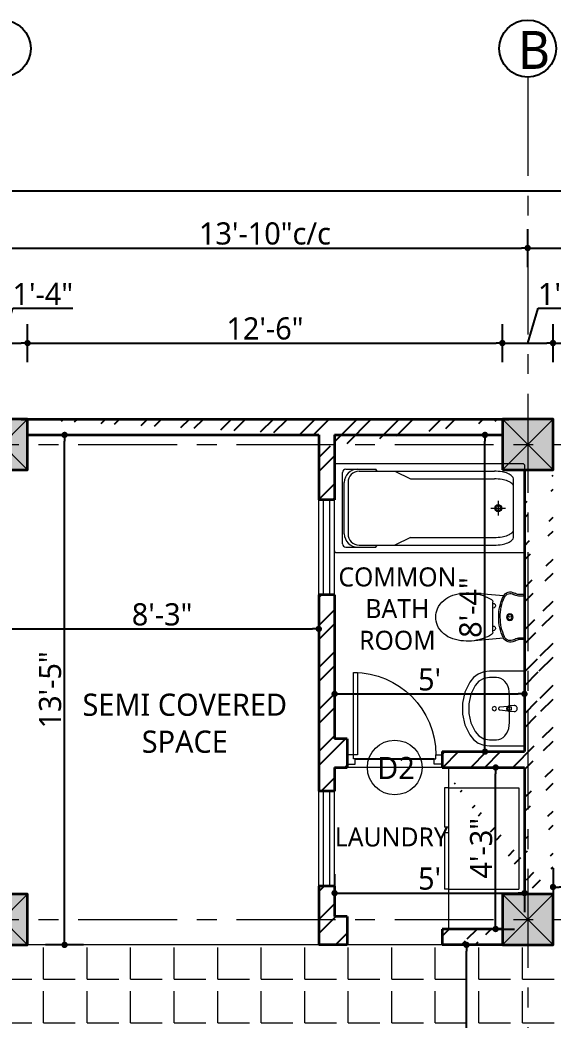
# Model space of a CAD drawing. Header units: inches. Extents: x 17146 to 31738, y -8920 to -2452.
# Drawn here: x 28092.9 to 28261.3, y -5211.2 to -4895.5 of the extents above; entities that cross this region are included whole.
import ezdxf

# ---------------------------------------------------------------- set-up
doc = ezdxf.new("R2010")
doc.units = ezdxf.units.IN
doc.header["$LTSCALE"] = 25
doc.header["$MEASUREMENT"] = 0
doc.header["$PDMODE"] = 3
doc.linetypes.add('CENTER', pattern=[2, 1.25, -0.25, 0.25, -0.25])
doc.linetypes.add('DASHDOT', pattern=[25.4, 12.7, -6.35, 0, -6.35])
doc.layers.get('Defpoints').update_dxf_attribs({"color": 251})
for name, color, linetype in [('A-HATCH', 7, 'Continuous'), ('Text-external', 7, 'Continuous'), ('Text-internal', 7, 'Continuous')]:
    doc.layers.add(name, color=color, linetype=linetype)
for name, color, linetype, lineweight in [('Center line', 252, 'CENTER', 20), ('Column', 130, 'Continuous', 35), ('Dim-external', 151, 'Continuous', 9), ('Dim-internal', 150, 'Continuous', 9), ('Door-window', 40, 'Continuous', 15), ('Furniture', 125, 'Continuous', 20), ('Hatch', 253, 'Continuous', 13), ('sill', 30, 'Continuous', 20), ('text window', 212, 'Continuous', 20), ('Wall-Section', 6, 'Continuous', 35)]:
    doc.layers.add(name, color=color, linetype=linetype, lineweight=lineweight)
doc.styles.add('caption 1in-8ft', font='trebuc.ttf', dxfattribs={"height": 12})
doc.styles.add('int text 1in-8ft', font='trebuc.ttf', dxfattribs={"height": 7})
doc.dimstyles.new('dim 1in-8ft', dxfattribs={"dimtxt": 7, "dimasz": 2, "dimexe": 6, "dimexo": 6, "dimgap": 1, "dimtad": 1, "dimdec": 0, "dimzin": 0, "dimdsep": 46, "dimlunit": 4, "dimtxsty": 'int text 1in-8ft', "dimblk": 'DOT', "dimcen": 4, "dimdle": 6, "dimclrt": 7, "dimadec": 0, "dimazin": 0, "dimtfac": 1, "dimtdec": 0, "dimtofl": 0, "dimtmove": 0, "dimatfit": 3, "dimfxl": 6, "dimfxlon": 1, "dimtolj": 1, "dimtzin": 0, "dimarcsym": 0})
doc.dimstyles.new('dim 1in-8ft c-c', dxfattribs={"dimtxt": 7, "dimasz": 2, "dimexe": 6, "dimexo": 6, "dimgap": 1, "dimtad": 1, "dimdec": 0, "dimzin": 0, "dimdsep": 46, "dimlunit": 4, "dimtxsty": 'int text 1in-8ft', "dimblk": 'DOT', "dimcen": 4, "dimdle": 6, "dimclrt": 7, "dimadec": 0, "dimazin": 0, "dimtfac": 1, "dimtdec": 0, "dimtofl": 0, "dimtmove": 0, "dimatfit": 3, "dimfxl": 6, "dimfxlon": 1, "dimtolj": 1, "dimtzin": 0, "dimarcsym": 0})
pattern_1 = [(45, (21802.997, -5239.595), (-6.629126, 6.629126), []), (45, (21807.416, -5239.595), (-6.629126, 6.629126), [])]

# ---------------------------------------------------------------- blocks, each defined once
blk = doc.blocks.new('36 REFRIG.')
for p, q in [((-180, -250), (-180, 0)), ((-180, 0), (180, 0)), ((180, -250), (180, 0)), ((-180, -250), (180, -250)), ((-180, -250), (-180, -265)), ((-180, -265), (-40, -265)), ((-40, -250), (-40, -265)), ((-20, -250), (-20, -265)), ((-20, -265), (180, -265)), ((180, -250), (180, -265))]:
    blk.add_line(p, q)
blk = doc.blocks.new('*U56')
at = {"lineweight": 20}
for points in [[(0, -1.5), (0, 1.5), (2.5, 1.5), (2.5, -0.25), (2, -0.25), (2, -1.5)], [(30, -1.5), (30, 1.5), (27.5, 1.5), (27.5, -0.25), (28, -0.25), (28, -1.5)], [(2, -1.5), (2, -27.5), (3.25, -27.47), (3.25, -1.5)]]:
    blk.add_lwpolyline(points, close=True, dxfattribs=at)
at = {"lineweight": 13}
blk.add_arc((2, -1.5), 26, 270, 0, dxfattribs=at)
at = {"layer": 'Defpoints'}
blk.add_line((2.5, -0.25), (27.5, -0.25), dxfattribs=at)
blk = doc.blocks.new('Sanitary_Commode')
for p, q in [((-7.57, 0), (7.57, 0)), ((-7.48, 0), (-7.48, -2.09)), ((7.48, 0), (7.48, -2.12)), ((-8.04, -0.47), (-8.04, -2.09)), ((8.04, -0.47), (8.04, -2.12)), ((-7.5, -7.54), (-8.46, -17.96)), ((7.53, -7.54), (8.4, -17.49)), ((-5.44, -11.32), (5.47, -11.32))]:
    blk.add_line(p, q)
for centre, radius in [((0.01, -5.24), 1.18), ((0.01, -5.25), 0.847)]:
    blk.add_circle(centre, radius)
for centre, radius, start, end in [((-7.57, -0.47), 0.472, 90, 180), ((7.57, -0.47), 0.472, 0, 90), ((-11.13, -1.9), 3.09, 326.5687, 356.4698), ((-11.12, -1.91), 3.64, 326.6608, 357.0885), ((11.46, -1.75), 4, 185.3426, 212.6411), ((11.51, -1.73), 3.49, 186.5142, 212.5699), ((-6.16, -5.08), 2.81, 148.3639, 245.1822), ((-6.16, -5.08), 2.25, 148.6278, 245.6358), ((-0.29, 7.25), 15.9, 244.6553, 270.7849), ((0.31, 7.2), 15.86, 268.6912, 295.4038), ((0.78, -5.22), 0.758, 114.8358, 249.215), ((6.18, -5.08), 2.25, 294.3642, 31.4264), ((6.18, -5.08), 2.81, 294.8178, 31.6361), ((-0.29, 7.25), 16.46, 244.6528, 270.785), ((-4.03, -11.23), 0.846, 353.7591, 186.2409), ((0.31, 7.2), 16.42, 268.6912, 295.4038), ((4.05, -11.23), 0.846, 353.7591, 186.2409), ((10.49, -21.25), 19.23, 150.5907, 170.1667), ((-5.44, -12.27), 0.945, 90, 150.5907), ((5.47, -12.27), 0.945, 29.4093, 90), ((-10.46, -21.25), 19.23, 9.8333, 29.4093), ((8.39, -20.24), 17, 172.2958, 198.3397), ((-8.36, -20.24), 17, 341.6603, 7.7042), ((0.9, -22.91), 9.06, 197.2571, 244.8678), ((-0.87, -22.91), 9.06, 295.1322, 342.7429), ((-0.29, -24.99), 6.67, 246.5257, 272.5629), ((0.31, -24.94), 6.72, 267.4456, 293.3882)]:
    blk.add_arc(centre, radius, start, end)
blk = doc.blocks.new('bt')
at = {"color": 0}
for p, q in [((-1630, -319), (-1630, 319)), ((-1600, 349), (-1330, 349)), ((-1480, 330), (-270, 330)), ((-1320, 330), (-1330, 349)), ((-1160, 330), (-1020, 262)), ((-1613, -229), (-1613, 229)), ((-1580, 230), (-1580, -230)), ((-1020, 262), (-270, 262)), ((-100, -262), (-100, 262)), ((-1020, -262), (-1160, -330)), ((-1020, -262), (-270, -262)), ((-1600, -349), (-1330, -349)), ((-1480, -330), (-270, -330)), ((-1330, -349), (-1320, -330))]:
    blk.add_line(p, q, dxfattribs=at)
at = {"color": 0, "linetype": 'DASHDOT'}
for p, q in [((-300, 0), (-170, 0)), ((-235, 65), (-235, -65))]:
    blk.add_line(p, q, dxfattribs=at)
at = {"color": 0}
blk.add_lwpolyline([(-1680, -400, -0.414214), (-1700, -380), (-1700, 380, -0.414214), (-1680, 400), (-20, 400, -0.414214), (0, 380), (0, -380, -0.414214), (-20, -400)], format="xyb", close=True, dxfattribs=at)
for radius in [31.294, 21.294]:
    blk.add_circle((-235, 0), radius, dxfattribs=at)
for centre, radius, start, end in [((-1600, 319), 30, 90, 180), ((-1493, 229), 120, 90, 180), ((-1480, 230), 100, 90, 180), ((-270, -94.074), 424.074, 80.592388, 90), ((-240.687, 82.846), 244.743, 68.198591, 80.592388), ((-196.327, 193.747), 125.298, 46.000099, 68.198591), ((-130.415, 262), 30.415, 0, 46.000099), ((-270, -162.074), 424.074, 80.592388, 90), ((-240.687, 14.846), 244.743, 68.198591, 80.592388), ((-196.327, 125.747), 125.298, 53.421211, 68.198591), ((-142.555, 186.304), 45.184, 19.644745, 62.452929), ((-1493, -229), 120, 180, 270), ((-1480, -230), 100, 180, 270), ((-270, 162.074), 424.074, 270, 279.407612), ((-240.687, -14.845), 244.743, 279.407612, 291.801409), ((-196.327, -125.746), 125.298, 291.801409, 306.578789), ((-142.555, -186.304), 45.184, 297.547071, 340.355255), ((-130.415, -262), 30.415, 313.999901, 0), ((-1600, -319), 30, 180, 270), ((-270, 94.074), 424.074, 270, 279.407612), ((-240.687, -82.845), 244.743, 279.407612, 291.801409), ((-196.327, -193.746), 125.298, 291.801409, 313.999901)]:
    blk.add_arc(centre, radius, start, end, dxfattribs=at)
blk = doc.blocks.new('PL_TAP_1')
at = {"linetype": 'ByBlock'}
for p, q in [((-0.9, 0.3), (-0.93, 0.16)), ((-0.84, 0.45), (-0.9, 0.3)), ((-0.75, 0.6), (-0.84, 0.45)), ((-0.63, 0.72), (-0.75, 0.6)), ((-0.49, 0.82), (-0.63, 0.72)), ((-0.34, 0.89), (-0.49, 0.82)), ((-0.17, 0.94), (-0.34, 0.89)), ((0, 0.96), (-0.17, 0.94)), ((0.17, 0.94), (0, 0.96)), ((0.34, 0.89), (0.17, 0.94)), ((0.49, 0.82), (0.34, 0.89)), ((0.63, 0.72), (0.49, 0.82)), ((0.75, 0.6), (0.63, 0.72)), ((0.84, 0.45), (0.75, 0.6)), ((0.9, 0.3), (0.84, 0.45)), ((0.93, 0.16), (0.9, 0.3)), ((-0.94, -0.03), (-0.83, -1.65)), ((-0.92, -0.34), (-0.92, -0.35)), ((-0.83, -1.65), (-0.8, -1.79)), ((-0.8, -1.79), (-0.76, -1.93)), ((-0.76, -1.93), (-0.68, -2.05)), ((-0.7, -2.03), (-0.44, -4.61)), ((-0.68, -2.05), (-0.59, -2.17)), ((-0.59, -2.17), (-0.48, -2.26)), ((-0.54, -1.57), (-0.54, -0.98)), ((-0.54, -0.98), (0.54, -0.98)), ((-0.53, -1.66), (-0.54, -1.57)), ((-0.5, -1.75), (-0.53, -1.66)), ((-0.46, -1.83), (-0.5, -1.75)), ((-0.48, -2.26), (-0.35, -2.33)), ((-0.41, -1.91), (-0.46, -1.83)), ((-0.34, -1.97), (-0.41, -1.91)), ((-0.35, -2.33), (-0.22, -2.38)), ((-0.27, -2.02), (-0.34, -1.97)), ((-0.18, -2.06), (-0.27, -2.02)), ((-0.22, -2.38), (-0.07, -2.41)), ((-0.09, -2.09), (-0.18, -2.06)), ((0, -2.09), (-0.09, -2.09)), ((-0.07, -2.41), (0.07, -2.41)), ((0.09, -2.09), (0, -2.09)), ((0.07, -2.41), (0.22, -2.38)), ((0.18, -2.06), (0.09, -2.09)), ((0.27, -2.02), (0.18, -2.06)), ((0.22, -2.38), (0.35, -2.33)), ((0.34, -1.97), (0.27, -2.02)), ((0.41, -1.91), (0.34, -1.97)), ((0.35, -2.33), (0.48, -2.26)), ((0.46, -1.83), (0.41, -1.91)), ((0.44, -4.61), (0.7, -2.03)), ((0.5, -1.75), (0.46, -1.83)), ((0.48, -2.26), (0.59, -2.17)), ((0.53, -1.66), (0.5, -1.75)), ((0.54, -1.57), (0.53, -1.66)), ((0.54, -0.98), (0.54, -1.57)), ((0.59, -2.17), (0.68, -2.05)), ((0.68, -2.05), (0.76, -1.93)), ((0.76, -1.93), (0.8, -1.79)), ((0.8, -1.79), (0.83, -1.65)), ((0.83, -1.65), (0.94, -0.03)), ((-0.44, -4.61), (-0.42, -4.69)), ((-0.42, -4.69), (-0.39, -4.76)), ((-0.39, -4.76), (-0.35, -4.83)), ((-0.35, -4.83), (-0.29, -4.89)), ((-0.29, -4.89), (-0.23, -4.93)), ((-0.23, -4.93), (-0.16, -4.97)), ((-0.16, -4.97), (-0.08, -4.99)), ((-0.08, -4.99), (0, -5)), ((0, -5), (0.08, -4.99)), ((0.08, -4.99), (0.16, -4.97)), ((0.16, -4.97), (0.23, -4.93)), ((0.23, -4.93), (0.29, -4.89)), ((0.29, -4.89), (0.35, -4.83)), ((0.35, -4.83), (0.39, -4.76)), ((0.39, -4.76), (0.42, -4.69)), ((0.42, -4.69), (0.44, -4.61))]:
    blk.add_line(p, q, dxfattribs=at)
for centre, start, end in [((-0.24, 0.02), 168.2055, 184.1181), ((0.24, 0.02), 355.8819, 11.7945)]:
    blk.add_arc(centre, 0.708, start, end, dxfattribs=at)
blk = doc.blocks.new('PL_BASIN_2')
at = {"linetype": 'Continuous'}
h = blk.add_hatch(dxfattribs=at)
h.set_pattern_fill('EMPTY_FILL', color=0, scale=39370078.74015749, style=0)
h.set_pattern_definition([(0, (1000000, 1000000), (0, 1000000), [1e-05, -1000000])])
h.paths.add_polyline_path([(-11.81, 0), (-11.81, -11.02), (-11.71, -12.27), (-11.39, -13.48), (-10.88, -14.62), (-10.18, -15.66), (-9.32, -16.56), (-8.32, -17.31), (-5.71, -18.61), (-2.9, -19.41), (0, -19.68), (2.9, -19.41), (5.71, -18.61), (8.32, -17.31), (9.32, -16.56), (10.18, -15.66), (10.88, -14.62), (11.39, -13.48), (11.71, -12.27), (11.81, -11.02), (11.81, 0)], flags=0)
at = {"color": 0, "linetype": 'ByBlock'}
for p, q in [((-11.81, 0), (-11.81, -11.02)), ((-10.63, 0), (-11.81, 0)), ((10.63, 0), (-10.63, 0)), ((11.81, 0), (10.63, 0)), ((11.81, -11.02), (11.81, 0)), ((-8.57, -6.2), (-9.12, -6.78)), ((-7.9, -5.7), (-8.57, -6.2)), ((-7.13, -5.29), (-7.9, -5.7)), ((-6.27, -4.99), (-7.13, -5.29)), ((-5.35, -4.81), (-6.27, -4.99)), ((-4.41, -4.74), (-5.35, -4.81)), ((4.41, -4.74), (-4.41, -4.74)), ((5.35, -4.81), (4.41, -4.74)), ((6.27, -4.99), (5.35, -4.81)), ((7.13, -5.29), (6.27, -4.99)), ((7.9, -5.7), (7.13, -5.29)), ((8.57, -6.2), (7.9, -5.7)), ((9.12, -6.78), (8.57, -6.2)), ((-9.76, -8.11), (-9.84, -8.82)), ((-9.84, -8.82), (-9.84, -11.02)), ((-9.52, -7.43), (-9.76, -8.11)), ((-9.12, -6.78), (-9.52, -7.43)), ((9.52, -7.43), (9.12, -6.78)), ((9.76, -8.11), (9.52, -7.43)), ((9.84, -8.82), (9.76, -8.11)), ((9.84, -11.02), (9.84, -8.82))]:
    blk.add_line(p, q, dxfattribs=at)
blk.add_lwpolyline([(0, -8.82), (-0.49, -9.02), (-0.69, -9.51), (-0.49, -10), (0, -10.2), (0.49, -10), (0.69, -9.51), (0.49, -9.02)], close=True, dxfattribs=at)
blk.add_lwpolyline([(0, -8.82), (-0.49, -9.02), (-0.69, -9.51), (-0.49, -10), (0, -10.2), (0.49, -10), (0.69, -9.51), (0.49, -9.02)], close=True, dxfattribs=at)
for points in [[(-11.81, -11.02), (-11.58, -12.88), (-10.88, -14.62), (-9.77, -16.13), (-8.32, -17.31)], [(-9.84, -11.02), (-9.54, -12.83), (-8.65, -14.42), (-7.28, -15.64)], [(7.28, -15.64), (8.65, -14.42), (9.54, -12.83), (9.84, -11.02)], [(8.32, -17.31), (9.77, -16.13), (10.88, -14.62), (11.58, -12.88), (11.81, -11.02)], [(-7.28, -15.64), (-4.52, -16.96), (-1.53, -17.63), (1.53, -17.63), (4.52, -16.96), (7.28, -15.64)], [(-8.32, -17.31), (-5.16, -18.81), (-1.75, -19.59), (1.75, -19.59), (5.16, -18.81), (8.32, -17.31)]]:
    blk.add_lwpolyline(points, dxfattribs=at)
blk.add_blockref('PL_TAP_1', (0, -3.23), dxfattribs=at)
blk = doc.blocks.new('grid')
at = {"layer": 'Center line'}
for p, q in [((167, 115), (167, -402.29)), ((-175, -1), (774, -1)), ((-175, -151), (774, -151))]:
    blk.add_line(p, q, dxfattribs=at)
at = {"layer": 'Text-external'}
for centre in [(1, 124), (167, 124)]:
    blk.add_circle(centre, 9, dxfattribs=at)
at = {"layer": 'Text-external', "insert": (163.92, 129.57), "char_height": 12, "width": 130.1671, "attachment_point": 1, "style": 'caption 1in-8ft'}
blk.add_mtext('B', dxfattribs=at)
blk = doc.blocks.new('_Dot')
at = {"color": 0, "linetype": 'ByBlock', "lineweight": -2}
blk.add_line((-0.5, 0), (-1, 0), dxfattribs=at)
at = {"color": 0, "linetype": 'ByBlock', "const_width": 0.5}
blk.add_lwpolyline([(-0.25, 0, 1), (0.25, 0, 1)], format="xyb", close=True, dxfattribs=at)
blk = doc.blocks.new('*D319')
at = {"layer": 'Defpoints', "color": 0, "transparency": 16777216}
for p in [(28095.29, -4997.48), (28079.29, -5021.48), (28095.29, -5021.48)]:
    blk.add_point(p, dxfattribs=at)
at = {"layer": 'Dim-external', "color": 0, "lineweight": -2, "transparency": 16777216}
for p, q in [((28087.29, -4997.48), (28090.59, -4986.48)), ((28090.59, -4986.48), (28109.62, -4986.48)), ((28079.29, -5003.48), (28079.29, -4991.48)), ((28095.29, -5003.48), (28095.29, -4991.48)), ((28081.29, -4997.48), (28093.29, -4997.48))]:
    blk.add_line(p, q, dxfattribs=at)
at = {"layer": 'Dim-external', "color": 0, "lineweight": -2, "transparency": 16777216, "xscale": 2, "yscale": 2, "zscale": 2, "rotation": 180}
blk.add_blockref('_Dot', (28079.29, -4997.48), dxfattribs=at)
at = {"layer": 'Dim-external', "color": 0, "lineweight": -2, "transparency": 16777216, "xscale": 2, "yscale": 2, "zscale": 2}
blk.add_blockref('_Dot', (28095.29, -4997.48), dxfattribs=at)
at = {"layer": 'Dim-external', "color": 7, "transparency": 16777216, "insert": (28100.11, -4981.98), "char_height": 7, "attachment_point": 5, "style": 'int text 1in-8ft'}
blk.add_mtext('\\A1;1\'-4"', dxfattribs=at)
blk = doc.blocks.new('*D320')
at = {"layer": 'Defpoints', "color": 0, "transparency": 16777216}
for p in [(28245.29, -4997.48), (28095.29, -5021.48), (28245.29, -5021.48)]:
    blk.add_point(p, dxfattribs=at)
at = {"layer": 'Dim-external', "color": 0, "lineweight": -2, "transparency": 16777216}
for p, q in [((28095.29, -5003.48), (28095.29, -4991.48)), ((28245.29, -5003.48), (28245.29, -4991.48)), ((28097.29, -4997.48), (28243.29, -4997.48))]:
    blk.add_line(p, q, dxfattribs=at)
at = {"layer": 'Dim-external', "color": 0, "lineweight": -2, "transparency": 16777216, "xscale": 2, "yscale": 2, "zscale": 2, "rotation": 180}
blk.add_blockref('_Dot', (28095.29, -4997.48), dxfattribs=at)
at = {"layer": 'Dim-external', "color": 0, "lineweight": -2, "transparency": 16777216, "xscale": 2, "yscale": 2, "zscale": 2}
blk.add_blockref('_Dot', (28245.29, -4997.48), dxfattribs=at)
at = {"layer": 'Dim-external', "color": 7, "transparency": 16777216, "insert": (28170.29, -4992.91), "char_height": 7, "attachment_point": 5, "style": 'int text 1in-8ft'}
blk.add_mtext('\\A1;12\'-6"', dxfattribs=at)
blk = doc.blocks.new('*D321')
at = {"layer": 'Defpoints', "color": 0, "transparency": 16777216}
for p in [(28261.29, -4997.48), (28245.29, -5021.48), (28261.29, -5021.48)]:
    blk.add_point(p, dxfattribs=at)
at = {"layer": 'Dim-external', "color": 0, "lineweight": -2, "transparency": 16777216}
for p, q in [((28253.29, -4997.48), (28256.59, -4986.48)), ((28256.59, -4986.48), (28275.62, -4986.48)), ((28245.29, -5003.48), (28245.29, -4991.48)), ((28261.29, -5003.48), (28261.29, -4991.48)), ((28247.29, -4997.48), (28259.29, -4997.48))]:
    blk.add_line(p, q, dxfattribs=at)
at = {"layer": 'Dim-external', "color": 0, "lineweight": -2, "transparency": 16777216, "xscale": 2, "yscale": 2, "zscale": 2, "rotation": 180}
blk.add_blockref('_Dot', (28245.29, -4997.48), dxfattribs=at)
at = {"layer": 'Dim-external', "color": 0, "lineweight": -2, "transparency": 16777216, "xscale": 2, "yscale": 2, "zscale": 2}
blk.add_blockref('_Dot', (28261.29, -4997.48), dxfattribs=at)
at = {"layer": 'Dim-external', "color": 7, "transparency": 16777216, "insert": (28266.11, -4981.98), "char_height": 7, "attachment_point": 5, "style": 'int text 1in-8ft'}
blk.add_mtext('\\A1;1\'-4"', dxfattribs=at)
blk = doc.blocks.new('*D322')
at = {"layer": 'Defpoints', "color": 0, "transparency": 16777216}
for p in [(28418.29, -4997.48), (28261.29, -5021.48), (28418.29, -5021.48)]:
    blk.add_point(p, dxfattribs=at)
at = {"layer": 'Dim-external', "color": 0, "lineweight": -2, "transparency": 16777216}
for p, q in [((28261.29, -5003.48), (28261.29, -4991.48)), ((28418.29, -5003.48), (28418.29, -4991.48)), ((28263.29, -4997.48), (28416.29, -4997.48))]:
    blk.add_line(p, q, dxfattribs=at)
at = {"layer": 'Dim-external', "color": 0, "lineweight": -2, "transparency": 16777216, "xscale": 2, "yscale": 2, "zscale": 2, "rotation": 180}
blk.add_blockref('_Dot', (28261.29, -4997.48), dxfattribs=at)
at = {"layer": 'Dim-external', "color": 0, "lineweight": -2, "transparency": 16777216, "xscale": 2, "yscale": 2, "zscale": 2}
blk.add_blockref('_Dot', (28418.29, -4997.48), dxfattribs=at)
at = {"layer": 'Dim-external', "color": 7, "transparency": 16777216, "insert": (28339.79, -4992.92), "char_height": 7, "attachment_point": 5, "style": 'int text 1in-8ft'}
blk.add_mtext('\\A1;13\'-1"', dxfattribs=at)
blk = doc.blocks.new('*D327')
at = {"layer": 'Defpoints', "color": 0, "transparency": 16777216}
for p in [(28253.29, -4967.48), (28087.29, -5021.48), (28253.29, -5021.48)]:
    blk.add_point(p, dxfattribs=at)
at = {"layer": 'Dim-external', "color": 0, "lineweight": -2, "transparency": 16777216}
for p, q in [((28087.29, -4973.48), (28087.29, -4961.48)), ((28253.29, -4973.48), (28253.29, -4961.48)), ((28089.29, -4967.48), (28251.29, -4967.48))]:
    blk.add_line(p, q, dxfattribs=at)
at = {"layer": 'Dim-external', "color": 0, "lineweight": -2, "transparency": 16777216, "xscale": 2, "yscale": 2, "zscale": 2, "rotation": 180}
blk.add_blockref('_Dot', (28087.29, -4967.48), dxfattribs=at)
at = {"layer": 'Dim-external', "color": 0, "lineweight": -2, "transparency": 16777216, "xscale": 2, "yscale": 2, "zscale": 2}
blk.add_blockref('_Dot', (28253.29, -4967.48), dxfattribs=at)
at = {"layer": 'Dim-external', "color": 7, "transparency": 16777216, "insert": (28170.29, -4962.92), "char_height": 7, "attachment_point": 5, "style": 'int text 1in-8ft'}
blk.add_mtext('\\A1;13\'-10"c/c', dxfattribs=at)
blk = doc.blocks.new('*D328')
at = {"layer": 'Defpoints', "color": 0, "transparency": 16777216}
for p in [(28426.29, -4967.48), (28253.29, -5029.48), (28426.29, -5029.48)]:
    blk.add_point(p, dxfattribs=at)
at = {"layer": 'Dim-external', "color": 0, "lineweight": -2, "transparency": 16777216}
for p, q in [((28253.29, -4973.48), (28253.29, -4961.48)), ((28426.29, -4973.48), (28426.29, -4961.48)), ((28255.29, -4967.48), (28424.29, -4967.48))]:
    blk.add_line(p, q, dxfattribs=at)
at = {"layer": 'Dim-external', "color": 0, "lineweight": -2, "transparency": 16777216, "xscale": 2, "yscale": 2, "zscale": 2, "rotation": 180}
blk.add_blockref('_Dot', (28253.29, -4967.48), dxfattribs=at)
at = {"layer": 'Dim-external', "color": 0, "lineweight": -2, "transparency": 16777216, "xscale": 2, "yscale": 2, "zscale": 2}
blk.add_blockref('_Dot', (28426.29, -4967.48), dxfattribs=at)
at = {"layer": 'Dim-external', "color": 7, "transparency": 16777216, "insert": (28339.79, -4962.93), "char_height": 7, "attachment_point": 5, "style": 'int text 1in-8ft'}
blk.add_mtext('\\A1;14\'-5"c/c', dxfattribs=at)
blk = doc.blocks.new('*D330')
at = {"layer": 'Defpoints', "color": 0, "transparency": 16777216}
for p in [(28016.29, -4949.48), (28016.29, -5021.48), (28663.29, -5021.48)]:
    blk.add_point(p, dxfattribs=at)
at = {"layer": 'Dim-external', "color": 0, "lineweight": -2, "transparency": 16777216}
for p, q in [((28016.29, -4955.48), (28016.29, -4943.48)), ((28663.29, -4955.48), (28663.29, -4943.48)), ((28661.29, -4949.48), (28018.29, -4949.48))]:
    blk.add_line(p, q, dxfattribs=at)
at = {"layer": 'Dim-external', "color": 0, "lineweight": -2, "transparency": 16777216, "xscale": 2, "yscale": 2, "zscale": 2, "rotation": 180}
blk.add_blockref('_Dot', (28016.29, -4949.48), dxfattribs=at)
at = {"layer": 'Dim-external', "color": 0, "lineweight": -2, "transparency": 16777216, "xscale": 2, "yscale": 2, "zscale": 2}
blk.add_blockref('_Dot', (28663.29, -4949.48), dxfattribs=at)
at = {"layer": 'Dim-external', "color": 7, "transparency": 16777216, "insert": (28339.79, -4944.92), "char_height": 7, "attachment_point": 5, "style": 'int text 1in-8ft'}
blk.add_mtext('\\A1;53\'-11"', dxfattribs=at)
blk = doc.blocks.new('*D304')
at = {"layer": 'Defpoints', "color": 0, "transparency": 16777216}
for p in [(28247.29, -5171.48), (27995.29, -5187.48), (28079.29, -5187.48)]:
    blk.add_point(p, dxfattribs=at)
at = {"layer": 'Dim-external', "color": 0, "lineweight": -2, "transparency": 16777216}
for p, q in [((27984.29, -5176.18), (27984.29, -5157.15)), ((28001.29, -5171.48), (27989.29, -5171.48)), ((27995.29, -5173.48), (27995.29, -5185.48)), ((27995.29, -5179.48), (27984.29, -5176.18)), ((28001.29, -5187.48), (27989.29, -5187.48))]:
    blk.add_line(p, q, dxfattribs=at)
at = {"layer": 'Dim-external', "color": 0, "lineweight": -2, "transparency": 16777216, "xscale": 2, "yscale": 2, "zscale": 2}
for p, rotation in [((27995.29, -5171.48), 90), ((27995.29, -5187.48), 270)]:
    blk.add_blockref('_Dot', p, dxfattribs=dict(at, rotation=rotation))
at = {"layer": 'Dim-external', "color": 7, "transparency": 16777216, "insert": (27979.79, -5166.66), "char_height": 7, "attachment_point": 5, "rotation": 90, "style": 'int text 1in-8ft'}
blk.add_mtext('\\A1;1\'-4"', dxfattribs=at)
blk = doc.blocks.new('*D464')
at = {"layer": 'Defpoints', "color": 0, "transparency": 16777216}
for p in [(28088.29, -5035.48), (28187.29, -5035.48), (28187.29, -5087.73)]:
    blk.add_point(p, dxfattribs=at)
at = {"layer": 'Dim-internal', "color": 0, "lineweight": -2, "transparency": 16777216}
for p, q in [((28088.29, -5081.73), (28088.29, -5093.73)), ((28187.29, -5081.73), (28187.29, -5093.73)), ((28090.29, -5087.73), (28185.29, -5087.73))]:
    blk.add_line(p, q, dxfattribs=at)
at = {"layer": 'Dim-internal', "color": 0, "lineweight": -2, "transparency": 16777216, "xscale": 2, "yscale": 2, "zscale": 2, "rotation": 180}
blk.add_blockref('_Dot', (28088.29, -5087.73), dxfattribs=at)
at = {"layer": 'Dim-internal', "color": 0, "lineweight": -2, "transparency": 16777216, "xscale": 2, "yscale": 2, "zscale": 2}
blk.add_blockref('_Dot', (28187.29, -5087.73), dxfattribs=at)
at = {"layer": 'Dim-internal', "color": 7, "transparency": 16777216, "insert": (28137.79, -5083.17), "char_height": 7, "attachment_point": 5, "style": 'int text 1in-8ft'}
blk.add_mtext('\\A1;8\'-3"', dxfattribs=at)
blk = doc.blocks.new('*D465')
at = {"layer": 'Defpoints', "color": 0, "transparency": 16777216}
for p in [(28106.98, -5026.48), (28187.29, -5026.48), (28187.29, -5187.48)]:
    blk.add_point(p, dxfattribs=at)
at = {"layer": 'Dim-internal', "color": 0, "lineweight": -2, "transparency": 16777216}
for p, q in [((28112.98, -5026.48), (28100.98, -5026.48)), ((28106.98, -5185.48), (28106.98, -5028.48)), ((28112.98, -5187.48), (28100.98, -5187.48))]:
    blk.add_line(p, q, dxfattribs=at)
at = {"layer": 'Dim-internal', "color": 0, "lineweight": -2, "transparency": 16777216, "xscale": 2, "yscale": 2, "zscale": 2}
for p, rotation in [((28106.98, -5026.48), 90), ((28106.98, -5187.48), 270)]:
    blk.add_blockref('_Dot', p, dxfattribs=dict(at, rotation=rotation))
at = {"layer": 'Dim-internal', "color": 7, "transparency": 16777216, "insert": (28102.42, -5106.98), "char_height": 7, "attachment_point": 5, "rotation": 90, "style": 'int text 1in-8ft'}
blk.add_mtext('\\A1;13\'-5"', dxfattribs=at)
blk = doc.blocks.new('*D466')
at = {"layer": 'Defpoints', "color": 0, "transparency": 16777216}
for p in [(28192.29, -5076.98), (28252.29, -5076.98), (28252.29, -5108.25)]:
    blk.add_point(p, dxfattribs=at)
at = {"layer": 'Dim-internal', "color": 0, "lineweight": -2, "transparency": 16777216}
for p, q in [((28192.29, -5102.25), (28192.29, -5114.25)), ((28252.29, -5102.25), (28252.29, -5114.25)), ((28194.29, -5108.25), (28250.29, -5108.25))]:
    blk.add_line(p, q, dxfattribs=at)
at = {"layer": 'Dim-internal', "color": 0, "lineweight": -2, "transparency": 16777216, "xscale": 2, "yscale": 2, "zscale": 2, "rotation": 180}
blk.add_blockref('_Dot', (28192.29, -5108.25), dxfattribs=at)
at = {"layer": 'Dim-internal', "color": 0, "lineweight": -2, "transparency": 16777216, "xscale": 2, "yscale": 2, "zscale": 2}
blk.add_blockref('_Dot', (28252.29, -5108.25), dxfattribs=at)
at = {"layer": 'Dim-internal', "color": 7, "transparency": 16777216, "insert": (28222.29, -5103.7), "char_height": 7, "attachment_point": 5, "style": 'int text 1in-8ft'}
blk.add_mtext("\\A1;5'", dxfattribs=at)
blk = doc.blocks.new('*D467')
at = {"layer": 'Defpoints', "color": 0, "transparency": 16777216}
for p in [(28239.29, -5026.48), (28239.8, -5026.48), (28239.29, -5126.48)]:
    blk.add_point(p, dxfattribs=at)
at = {"layer": 'Dim-internal', "color": 0, "lineweight": -2, "transparency": 16777216}
for p, q in [((28239.8, -5026.48), (28245.8, -5026.48)), ((28239.8, -5124.48), (28239.8, -5028.48)), ((28239.8, -5126.48), (28245.8, -5126.48))]:
    blk.add_line(p, q, dxfattribs=at)
at = {"layer": 'Dim-internal', "color": 0, "lineweight": -2, "transparency": 16777216, "xscale": 2, "yscale": 2, "zscale": 2}
for p, rotation in [((28239.8, -5026.48), 90), ((28239.8, -5126.48), 270)]:
    blk.add_blockref('_Dot', p, dxfattribs=dict(at, rotation=rotation))
at = {"layer": 'Dim-internal', "color": 7, "transparency": 16777216, "insert": (28235.24, -5080.98), "char_height": 7, "attachment_point": 5, "rotation": 90, "style": 'int text 1in-8ft'}
blk.add_mtext('\\A1;8\'-4"', dxfattribs=at)
blk = doc.blocks.new('*D468')
at = {"layer": 'Defpoints', "color": 0, "transparency": 16777216}
for p in [(28228.29, -5131.48), (28243.17, -5131.48), (28228.29, -5182.48)]:
    blk.add_point(p, dxfattribs=at)
at = {"layer": 'Dim-internal', "color": 0, "lineweight": -2, "transparency": 16777216}
for p, q in [((28237.17, -5131.48), (28249.17, -5131.48)), ((28243.17, -5180.48), (28243.17, -5133.48)), ((28237.17, -5182.48), (28249.17, -5182.48))]:
    blk.add_line(p, q, dxfattribs=at)
at = {"layer": 'Dim-internal', "color": 0, "lineweight": -2, "transparency": 16777216, "xscale": 2, "yscale": 2, "zscale": 2}
for p, rotation in [((28243.17, -5131.48), 90), ((28243.17, -5182.48), 270)]:
    blk.add_blockref('_Dot', p, dxfattribs=dict(at, rotation=rotation))
at = {"layer": 'Dim-internal', "color": 7, "transparency": 16777216, "insert": (28238.61, -5156.98), "char_height": 7, "attachment_point": 5, "rotation": 90, "style": 'int text 1in-8ft'}
blk.add_mtext('\\A1;4\'-3"', dxfattribs=at)
blk = doc.blocks.new('*D469')
at = {"layer": 'Defpoints', "color": 0, "transparency": 16777216}
for p in [(28192.29, -5131.48), (28252.29, -5131.48), (28252.29, -5171.14)]:
    blk.add_point(p, dxfattribs=at)
at = {"layer": 'Dim-internal', "color": 0, "lineweight": -2, "transparency": 16777216}
for p, q in [((28192.29, -5165.14), (28192.29, -5177.14)), ((28252.29, -5165.14), (28252.29, -5177.14)), ((28194.29, -5171.14), (28250.29, -5171.14))]:
    blk.add_line(p, q, dxfattribs=at)
at = {"layer": 'Dim-internal', "color": 0, "lineweight": -2, "transparency": 16777216, "xscale": 2, "yscale": 2, "zscale": 2, "rotation": 180}
blk.add_blockref('_Dot', (28192.29, -5171.14), dxfattribs=at)
at = {"layer": 'Dim-internal', "color": 0, "lineweight": -2, "transparency": 16777216, "xscale": 2, "yscale": 2, "zscale": 2}
blk.add_blockref('_Dot', (28252.29, -5171.14), dxfattribs=at)
at = {"layer": 'Dim-internal', "color": 7, "transparency": 16777216, "insert": (28222.29, -5166.59), "char_height": 7, "attachment_point": 5, "style": 'int text 1in-8ft'}
blk.add_mtext("\\A1;5'", dxfattribs=at)
blk = doc.blocks.new('*D471')
at = {"layer": 'Defpoints', "color": 0, "transparency": 16777216}
for p in [(28261.29, -5135.48), (28418.29, -5135.48), (28261.29, -5169.22)]:
    blk.add_point(p, dxfattribs=at)
at = {"layer": 'Dim-internal', "color": 0, "lineweight": -2, "transparency": 16777216}
for p, q in [((28261.29, -5163.22), (28261.29, -5175.22)), ((28418.29, -5163.22), (28418.29, -5175.22)), ((28416.29, -5169.22), (28263.29, -5169.22))]:
    blk.add_line(p, q, dxfattribs=at)
at = {"layer": 'Dim-internal', "color": 0, "lineweight": -2, "transparency": 16777216, "xscale": 2, "yscale": 2, "zscale": 2, "rotation": 180}
blk.add_blockref('_Dot', (28261.29, -5169.22), dxfattribs=at)
at = {"layer": 'Dim-internal', "color": 0, "lineweight": -2, "transparency": 16777216, "xscale": 2, "yscale": 2, "zscale": 2}
blk.add_blockref('_Dot', (28418.29, -5169.22), dxfattribs=at)
at = {"layer": 'Dim-internal', "color": 7, "transparency": 16777216, "insert": (28339.79, -5164.66), "char_height": 7, "attachment_point": 5, "style": 'int text 1in-8ft'}
blk.add_mtext('\\A1;13\'-1"', dxfattribs=at)
blk = doc.blocks.new('*D486')
at = {"layer": 'Defpoints', "color": 0, "transparency": 16777216}
for p in [(28233.96, -5187.48), (28245.29, -5187.48), (28245.29, -5316.67)]:
    blk.add_point(p, dxfattribs=at)
at = {"layer": 'Dim-internal', "color": 0, "lineweight": -2, "transparency": 16777216}
for p, q in [((28239.29, -5187.48), (28227.96, -5187.48)), ((28233.96, -5314.67), (28233.96, -5189.48)), ((28239.29, -5316.67), (28227.96, -5316.67))]:
    blk.add_line(p, q, dxfattribs=at)
at = {"layer": 'Dim-internal', "color": 0, "lineweight": -2, "transparency": 16777216, "xscale": 2, "yscale": 2, "zscale": 2}
for p, rotation in [((28233.96, -5187.48), 90), ((28233.96, -5316.67), 270)]:
    blk.add_blockref('_Dot', p, dxfattribs=dict(at, rotation=rotation))
at = {"layer": 'Dim-internal', "color": 7, "transparency": 16777216, "insert": (28229.39, -5252.08), "char_height": 7, "attachment_point": 5, "rotation": 90, "style": 'int text 1in-8ft'}
blk.add_mtext('\\A1;10\'-9"', dxfattribs=at)
blk = doc.blocks.new('col')
at = {"layer": 'Hatch'}
h = blk.add_hatch(color=256, dxfattribs=at)
h.dxf.hatch_style = 1
h.paths.add_polyline_path([(-8, -8), (8, -8), (8, 8), (-8, 8)])
at = {"layer": 'Column'}
blk.add_lwpolyline([(-8, -8), (8, -8), (8, 8), (-8, 8)], close=True, dxfattribs=at)
at = {"layer": 'Dim-external'}
for p, q in [((-8, 8), (8, -8)), ((8, 8), (-8, -8))]:
    blk.add_line(p, q, dxfattribs=at)
blk = doc.blocks.new('TFG')
at = {"layer": 'Dim-external'}
for p in [(0, 0), (166, 0), (0, -150), (166, -150)]:
    blk.add_blockref('col', p, dxfattribs=at)

msp = doc.modelspace()

# ---------------------------------------------------------------- hatches: boundary and pattern name
at = {"layer": 'A-HATCH'}
h = msp.add_hatch(dxfattribs=at)
h.set_pattern_fill('ANSI32', color=256, scale=25, style=0)
h.set_pattern_definition(pattern_1)
edge = h.paths.add_edge_path()
edge.add_line((28192.29, -5026.48), (28247.29, -5026.48))
edge.add_line((28093.29, -5026.48), (28187.29, -5026.48))
edge.add_line((28093.29, -5021.48), (28247.29, -5021.48))
edge.add_line((28187.29, -5030.48), (28187.29, -5046.98))
edge.add_line((28192.29, -5046.98), (28187.29, -5046.98))
edge.add_line((28192.29, -5030.48), (28192.29, -5046.98))
h = msp.add_hatch(dxfattribs=at)
h.set_pattern_fill('ANSI32', color=256, scale=25, style=0)
h.set_pattern_definition(pattern_1)
edge = h.paths.add_edge_path()
edge.add_line((28226.29, -5126.48), (28226.29, -5131.48))
edge.add_line((28261.29, -5171.48), (28256.29, -5171.48))
edge.add_line((28226.29, -5131.48), (28252.29, -5131.48))
edge.add_line((28226.29, -5126.48), (28252.29, -5126.48))
edge.add_line((28252.29, -5131.48), (28252.29, -5171.48))
edge.add_line((28252.29, -5035.48), (28252.29, -5126.48))
edge.add_line((28261.29, -5035.48), (28261.29, -5171.48))
h = msp.add_hatch(dxfattribs=at)
h.set_pattern_fill('ANSI32', color=256, scale=25, style=0)
h.set_pattern_definition(pattern_1)
h.paths.add_polyline_path([(28192.29, -5076.98), (28187.29, -5076.98), (28187.29, -5138.98), (28192.29, -5138.98), (28192.29, -5131.48), (28196.29, -5131.48), (28196.29, -5122.48), (28192.29, -5122.48)])
h = msp.add_hatch(dxfattribs=at)
h.set_pattern_fill('ANSI32', color=256, scale=25, style=0)
h.set_pattern_definition(pattern_1)
h.paths.add_polyline_path([(28192.29, -5168.98), (28187.29, -5168.98), (28187.29, -5187.18), (28196.29, -5187.18), (28196.29, -5178.48), (28192.29, -5178.48)])
h = msp.add_hatch(dxfattribs=at)
h.set_pattern_fill('ANSI32', color=256, scale=25, style=0)
h.set_pattern_definition(pattern_1)
edge = h.paths.add_edge_path()
edge.add_line((28247.29, -5182.48), (28226.29, -5182.48))
edge.add_line((28226.29, -5182.48), (28226.29, -5185.48))
edge.add_line((28247.29, -5187.48), (28226.29, -5187.48))
at = {"layer": 'Hatch'}
h = msp.add_hatch(dxfattribs=at)
h.set_pattern_fill('ANGLE', color=256, scale=50)
h.set_pattern_definition([(0, (20895.354, -5239.595), (0, 13.75), [10, -3.75]), (90, (20895.354, -5239.595), (-13.75, 8e-16), [10, -3.75])])
edge = h.paths.add_edge_path()
edge.add_line((28308.29, -5233.48), (28308.29, -5290.85))
edge.add_line((28308.29, -5290.85), (28256.29, -5290.85))
edge.add_line((28256.29, -5290.85), (28256.29, -5305.69))
edge.add_line((28256.29, -5305.69), (28245.29, -5305.69))
edge.add_line((28245.29, -5305.69), (28245.29, -5316.67))
edge.add_line((28245.29, -5316.67), (28088.29, -5304.01))
edge.add_line((28088.29, -5304.01), (28088.29, -5185.48))
edge.add_line((28088.29, -5185.48), (28187.29, -5185.48))
edge.add_line((28187.29, -5185.48), (28600.29, -5185.48))
edge.add_line((28600.29, -5185.48), (28600.29, -5035.48))
edge.add_line((28600.29, -5035.48), (28600.29, -5026.48))
edge.add_line((28600.29, -5026.48), (28649.29, -5026.48))
edge.add_line((28649.29, -5026.48), (28649.29, -5035.48))
edge.add_line((28649.29, -5035.48), (28654.29, -5035.48))
edge.add_line((28654.29, -5035.48), (28654.29, -5197.48))
edge.add_arc((28624.29, -5197.48), 30, -90, 0, ccw=False)
edge.add_line((28624.29, -5227.48), (28595.29, -5227.48))
edge.add_line((28595.29, -5227.48), (28595.29, -5256.68))
edge.add_line((28595.29, -5256.68), (28544.29, -5256.68))
edge.add_line((28544.29, -5256.68), (28544.29, -5293.64))
edge.add_line((28544.29, -5293.64), (28479.92, -5288.44))
edge.add_line((28479.92, -5288.44), (28476.14, -5335.29))
edge.add_line((28476.14, -5335.29), (28427.29, -5331.35))
edge.add_line((28427.29, -5331.35), (28427.29, -5233.48))
edge.add_line((28427.29, -5233.48), (28308.29, -5233.48))

# ---------------------------------------------------------------- linework, layer by layer
at = {"layer": 'Door-window'}
for p, q in [((28188.79, -5076.98), (28188.79, -5046.98)), ((28190.79, -5076.98), (28190.79, -5046.98)), ((28188.79, -5168.98), (28188.79, -5138.98)), ((28190.79, -5168.98), (28190.79, -5138.98)), ((28187.29, -5187.48), (28095.29, -5187.48))]:
    msp.add_line(p, q, dxfattribs=at)
at = {"layer": 'Furniture'}
msp.add_line((28228.29, -5131.48), (28228.29, -5182.48), dxfattribs=at)
at = {"layer": 'sill'}
for p, q in [((28187.29, -5076.98), (28187.29, -5046.98)), ((28192.29, -5076.98), (28192.29, -5046.98)), ((28226.29, -5131.48), (28196.29, -5131.48)), ((28187.29, -5168.98), (28187.29, -5138.98)), ((28192.29, -5168.98), (28192.29, -5138.98)), ((28226.29, -5187.48), (28196.29, -5187.48))]:
    msp.add_line(p, q, dxfattribs=at)
at = {"layer": 'text window', "ltscale": 15}
msp.add_circle((28211.29, -5131.48), 8.64, dxfattribs=at)
at = {"layer": 'Wall-Section'}
for p, q in [((28093.29, -5021.48), (28247.29, -5021.48)), ((28095.29, -5026.48), (28187.29, -5026.48)), ((28187.29, -5026.48), (28187.29, -5046.98)), ((28192.29, -5026.48), (28192.29, -5046.98)), ((28192.29, -5026.48), (28245.29, -5026.48)), ((28252.29, -5037.48), (28252.29, -5126.48)), ((28192.29, -5046.98), (28187.29, -5046.98)), ((28192.29, -5076.98), (28187.29, -5076.98)), ((28187.29, -5076.98), (28187.29, -5138.98)), ((28192.29, -5076.98), (28192.29, -5122.48)), ((28196.29, -5122.48), (28192.29, -5122.48)), ((28196.29, -5122.48), (28196.29, -5131.48)), ((28226.29, -5126.48), (28226.29, -5131.48)), ((28226.29, -5126.48), (28252.29, -5126.48)), ((28192.29, -5131.48), (28196.29, -5131.48)), ((28192.29, -5131.48), (28192.29, -5138.98)), ((28226.29, -5131.48), (28252.29, -5131.48)), ((28252.29, -5131.48), (28252.29, -5171.48)), ((28192.29, -5138.98), (28187.29, -5138.98)), ((28192.29, -5168.98), (28187.29, -5168.98)), ((28187.29, -5168.98), (28187.29, -5187.48)), ((28192.29, -5168.98), (28192.29, -5178.48)), ((28261.29, -5171.48), (28256.29, -5171.48)), ((28196.29, -5178.48), (28192.29, -5178.48)), ((28196.29, -5178.48), (28196.29, -5187.48)), ((28245.29, -5182.48), (28226.29, -5182.48)), ((28226.29, -5182.48), (28226.29, -5187.48)), ((28196.29, -5187.48), (28187.29, -5187.48)), ((28245.29, -5187.48), (28226.29, -5187.48))]:
    msp.add_line(p, q, dxfattribs=at)

# ---------------------------------------------------------------- block references
at = {"layer": 'Column'}
msp.add_blockref('grid', (28086.29, -5028.48), dxfattribs=at)
at = {"layer": 'Door-window', "xscale": -1, "rotation": 180}
msp.add_blockref('*U56', (28196.29, -5128.98), dxfattribs=at)
at = {"layer": 'Furniture', "xscale": 0.03529411764705905, "yscale": 0.03529411764705905, "zscale": 0.03529411764705905}
msp.add_blockref('bt', (28252.29, -5049.6), dxfattribs=at)
at = {"layer": 'Furniture', "rotation": 270}
for name, p, xscale, yscale, zscale in [('Sanitary_Commode', (28252.29, -5083.99), -0.8845770658774659, 0.8845770658774659, 0.8845770658774659), ('36 REFRIG.', (28250.52, -5153.89), 0.08888888888709523, 0.08888888888709523, 0.08888888888709523)]:
    msp.add_blockref(name, p, dxfattribs=dict(at, xscale=xscale, yscale=yscale, zscale=zscale))
msp.add_blockref('PL_BASIN_2', (28252.29, -5112.88), dxfattribs=at)
at = {"layer": 'Wall-Section'}
msp.add_blockref('TFG', (28087.29, -5029.48), dxfattribs=at)

# ---------------------------------------------------------------- texts
at = {"layer": 'text window', "ltscale": 15, "insert": (28203.56, -5128.15), "char_height": 7, "attachment_point": 1, "style": 'int text 1in-8ft'}
msp.add_mtext_dynamic_manual_height_columns('\\pxqc;D2', width=16.2552, gutter_width=1, heights=[0], dxfattribs=at)
at = {"layer": 'Text-internal', "width": 80.332, "attachment_point": 1, "style": 'int text 1in-8ft'}
for s, insert, char_height in [('\\pxqc;{\\C0;COMMON \\PBATH \\PROOM}', (28171.96, -5068.31), 6), ('\\pxqc;{\\C0;SEMI COVERED SPACE}', (28104.79, -5108.16), 7), ('\\pxqc;{\\C0;LAUNDRY}', (28170.05, -5150.42), 6)]:
    msp.add_mtext(s, dxfattribs=dict(at, insert=insert, char_height=char_height))

# ---------------------------------------------------------------- dimensions: what is measured, and where the dimension line sits
at = {"layer": 'Dim-external'}
dim = msp.add_linear_dim(base=(28016.29, -4949.48), p1=(28663.29, -5021.48), p2=(28016.29, -5021.48), dimstyle='dim 1in-8ft', dxfattribs=at)
dim.commit()
dim.dimension.update_dxf_attribs({"geometry": '*D330', "text_midpoint": (28339.79, -4944.92)})
for base, p1, p2, dimstyle, override, picture, middle in [((28253.29, -4967.48), (28087.29, -5021.48), (28253.29, -5021.48), 'dim 1in-8ft c-c', {"dimpost": 'c/c'}, '*D327', (28170.29, -4962.92)), ((28426.29, -4967.48), (28253.29, -5029.48), (28426.29, -5029.48), 'dim 1in-8ft c-c', {"dimpost": 'c/c'}, '*D328', (28339.79, -4962.93)), ((28095.29, -4997.48), (28079.29, -5021.48), (28095.29, -5021.48), 'dim 1in-8ft', {"dimtmove": 1}, '*D319', (28091.59, -4981.98)), ((28261.29, -4997.48), (28245.29, -5021.48), (28261.29, -5021.48), 'dim 1in-8ft', {"dimtmove": 1}, '*D321', (28257.59, -4981.98)), ((28245.29, -4997.48), (28095.29, -5021.48), (28245.29, -5021.48), 'dim 1in-8ft', {"dimtmove": 1}, '*D320', (28170.29, -4992.91)), ((28418.29, -4997.48), (28261.29, -5021.48), (28418.29, -5021.48), 'dim 1in-8ft', {"dimtmove": 1}, '*D322', (28339.79, -4992.92))]:
    dim = msp.add_linear_dim(base=base, p1=p1, p2=p2, dimstyle=dimstyle, override=override, dxfattribs=at)
    dim.commit()
    dim.dimension.update_dxf_attribs({"geometry": picture, "text_midpoint": middle})
dim = msp.add_linear_dim(base=(27995.29, -5187.48), p1=(28247.29, -5171.48), p2=(28079.29, -5187.48), angle=90, dimstyle='dim 1in-8ft', override={"dimtmove": 1}, dxfattribs=at)
dim.commit()
dim.dimension.update_dxf_attribs({"geometry": '*D304', "text_midpoint": (27979.79, -5175.18)})
at = {"layer": 'Dim-internal'}
for base, p1, p2, picture, middle in [((28106.98, -5026.48), (28187.29, -5187.48), (28187.29, -5026.48), '*D465', (28102.42, -5106.98)), ((28243.17, -5131.48), (28228.29, -5182.48), (28228.29, -5131.48), '*D468', (28238.61, -5156.98)), ((28233.96, -5187.48), (28245.29, -5316.67), (28245.29, -5187.48), '*D486', (28229.39, -5252.08))]:
    dim = msp.add_linear_dim(base=base, p1=p1, p2=p2, angle=90, dimstyle='dim 1in-8ft', dxfattribs=at)
    dim.commit()
    dim.dimension.update_dxf_attribs({"geometry": picture, "text_midpoint": middle})
dim = msp.add_linear_dim(base=(28239.8, -5026.48), p1=(28239.29, -5126.48), p2=(28239.29, -5026.48), angle=90, dimstyle='dim 1in-8ft', dxfattribs=at)
dim.commit()
dim.dimension.update_dxf_attribs({"geometry": '*D467', "text_midpoint": (28239.8, -5080.98), "dimtype": 160})
for base, p1, p2, picture, middle in [((28187.29, -5087.73), (28088.29, -5035.48), (28187.29, -5035.48), '*D464', (28137.79, -5083.17)), ((28252.29, -5108.25), (28192.29, -5076.98), (28252.29, -5076.98), '*D466', (28222.29, -5103.7)), ((28252.29, -5171.14), (28192.29, -5131.48), (28252.29, -5131.48), '*D469', (28222.29, -5166.59)), ((28261.29, -5169.22), (28418.29, -5135.48), (28261.29, -5135.48), '*D471', (28339.79, -5164.66))]:
    dim = msp.add_linear_dim(base=base, p1=p1, p2=p2, dimstyle='dim 1in-8ft', dxfattribs=at)
    dim.commit()
    dim.dimension.update_dxf_attribs({"geometry": picture, "text_midpoint": middle})

doc.saveas('drawing.dxf')
